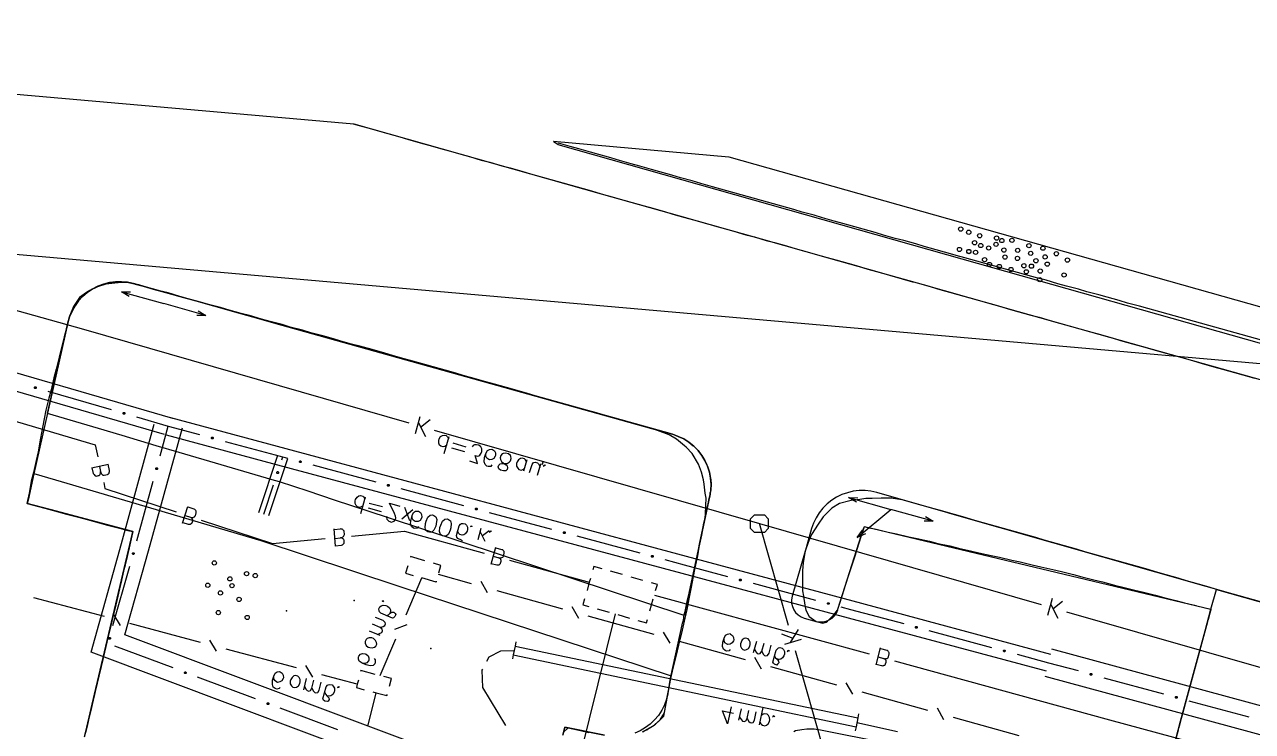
# Model space of a CAD drawing. Header units: metres. Extents: x 120 to 577, y 4 to 268.
# Drawn here: x 233.6 to 348.9, y 198.5 to 265 of the extents above; entities that cross this region are included whole.
import ezdxf

# ---------------------------------------------------------------- set-up
doc = ezdxf.new("R2010")
doc.units = ezdxf.units.M
for name, color, linetype in [('BOUNDARY', 7, 'Continuous'), ('CURB', 7, 'Continuous'), ('ELECTR_CABLE', 7, 'Continuous'), ('ELECTR_CABLE_COMM', 7, 'Continuous'), ('GRASS', 7, 'Continuous'), ('HEAT', 7, 'Continuous'), ('LOUNGER', 7, 'Continuous'), ('OVERHEAD_POWER_LINE', 7, 'Continuous'), ('ROAD', 7, 'Continuous'), ('SEWER', 7, 'Continuous'), ('WATER_PIPELINE', 7, 'Continuous')]:
    doc.layers.add(name, color=color, linetype=linetype)

# ---------------------------------------------------------------- blocks, each defined once
blk = doc.blocks.new('КЛЕН')
blk.add_circle((0, 0), 0.2)
blk = doc.blocks.new('ЗЛАКИ_ОРНАМЕНТАЛЬНЫЕ')
blk.add_circle((0, 0), 0.2)

msp = doc.modelspace()

# ---------------------------------------------------------------- linework, layer by layer
at = {"layer": 'BOUNDARY'}
msp.add_lwpolyline([(120.75, 253.2), (560.03, 214.6)], dxfattribs=at)
at = {"layer": 'CURB'}
for points in [[(264.44, 255.63), (265.01, 255.47), (265.82, 255.24), (266.93, 254.93), (267.72, 254.7), (268.84, 254.39), (269.64, 254.16), (270.76, 253.85), (271.55, 253.62), (272.66, 253.31), (273.47, 253.08), (274.58, 252.76), (275.37, 252.54), (276.49, 252.22), (277.29, 252.01), (278.41, 251.68), (279.19, 251.47), (280.31, 251.16), (281.12, 250.93), (282.23, 250.62), (283.02, 250.39), (284.14, 250.07), (284.94, 249.85), (286.06, 249.53), (286.84, 249.31), (287.75, 249.04), (287.96, 248.99), (288.77, 248.76), (289.88, 248.45), (290.67, 248.22), (291.79, 247.91), (292.59, 247.68), (293.71, 247.37), (294.49, 247.14), (295.61, 246.83), (296.42, 246.6), (297.53, 246.28), (298.32, 246.06), (299.44, 245.74), (300.22, 245.52), (301.34, 245.2), (302.14, 244.99), (303.26, 244.66), (304.05, 244.45), (305.17, 244.14), (305.97, 243.91), (307.09, 243.6), (307.87, 243.37), (308.99, 243.05), (309.79, 242.83), (310.91, 242.51), (311.7, 242.29), (312.81, 241.97), (313.62, 241.74), (314.74, 241.43), (315.52, 241.2), (316.64, 240.89), (317.44, 240.66), (318.56, 240.35), (319.35, 240.12), (320.13, 239.89), (320.46, 239.81), (321.27, 239.58), (322.39, 239.26), (323.17, 239.04), (324.29, 238.72), (325.09, 238.5), (326.21, 238.18), (327, 237.95), (328.11, 237.64), (328.9, 237.43), (330.02, 237.1), (330.82, 236.89), (331.94, 236.57), (332.72, 236.35), (333.84, 236.03), (334.65, 235.81), (335.76, 235.49), (336.55, 235.26), (337.67, 234.95), (338.47, 234.72), (339.59, 234.41), (340.37, 234.18), (341.49, 233.87), (342.3, 233.64), (343.41, 233.33), (344.2, 233.1), (345.32, 232.78), (346.12, 232.56), (347.24, 232.24), (348.02, 232.03), (349.14, 231.72)], [(349.79, 235.28), (348.67, 235.6), (347.87, 235.82), (346.75, 236.14), (345.96, 236.35), (344.85, 236.66), (344.04, 236.89), (342.94, 237.19), (342.14, 237.41), (341.02, 237.73), (340.23, 237.94), (339.12, 238.25), (338.31, 238.48), (337.2, 238.77), (336.41, 239), (335.29, 239.32), (334.49, 239.53), (333.37, 239.84), (332.59, 240.07), (331.47, 240.36), (330.66, 240.59), (329.56, 240.91), (328.76, 241.12), (327.64, 241.43), (326.86, 241.66), (325.74, 241.95), (324.94, 242.18), (323.82, 242.5), (323.03, 242.7), (321.91, 243.02), (321.11, 243.25), (321.01, 243.28), (319.99, 243.56), (319.21, 243.79), (318.09, 244.1), (317.3, 244.33), (316.19, 244.64), (315.38, 244.85), (314.28, 245.17), (313.48, 245.39), (312.36, 245.71), (311.57, 245.94), (310.46, 246.25), (309.65, 246.48), (308.55, 246.79), (307.75, 247.02), (306.63, 247.33), (305.85, 247.56), (304.73, 247.87), (303.94, 248.1), (302.82, 248.42), (302.02, 248.64), (300.9, 248.96), (300.12, 249.17), (299, 249.48), (298.21, 249.71), (297.1, 250.02), (296.29, 250.25), (295.19, 250.56), (294.39, 250.79), (293.27, 251.11), (292.49, 251.33), (291.37, 251.65), (290.58, 251.87), (289.46, 252.19), (288.66, 252.42), (287.54, 252.73), (286.76, 252.96), (285.64, 253.27), (284.85, 253.48), (283.74, 253.81)], [(291.65, 198.47), (292.36, 198.85), (292.4, 198.87), (292.4, 198.87), (292.85, 199.18), (292.85, 199.18), (293.27, 199.55), (293.27, 199.55), (293.29, 199.57), (293.69, 200.25), (293.9, 201.4), (294.04, 202.2), (294.25, 203.36), (294.44, 204.16), (294.72, 205.29), (294.91, 206.08), (295.04, 206.6), (295.04, 206.6), (295.18, 207.18), (295.18, 207.18), (295.19, 207.22), (295.38, 208.02), (295.65, 209.15), (295.82, 209.96), (296.05, 211.11), (296.21, 211.91), (296.43, 213.07), (296.59, 213.87), (296.82, 215.01), (296.97, 215.83), (297.2, 216.96), (297.36, 217.78), (297.53, 218.6), (297.53, 218.6), (297.55, 218.92), (297.57, 219.74), (297.6, 220.44), (297.6, 220.44), (297.53, 220.91), (297.43, 221.73), (297.38, 222.15), (297.38, 222.15), (297.17, 222.86), (296.9, 223.63), (296.29, 224.63), (295.73, 225.22), (295.59, 225.36), (295.59, 225.36), (294.83, 225.96), (294.13, 226.39), (293.03, 226.78), (292.24, 227.04), (291.12, 227.35), (290.34, 227.58), (289.22, 227.89), (288.42, 228.12), (287.3, 228.44), (286.5, 228.66), (285.38, 228.98), (284.59, 229.2), (283.47, 229.52), (282.67, 229.75), (281.55, 230.06), (280.75, 230.29), (279.63, 230.6), (278.85, 230.83), (277.73, 231.14), (276.92, 231.37), (275.81, 231.68), (275, 231.91), (273.89, 232.23), (273.1, 232.45), (271.98, 232.77), (271.18, 232.99), (270.06, 233.31), (269.26, 233.54), (268.14, 233.85), (267.35, 234.08), (266.24, 234.39), (265.43, 234.62), (265.08, 234.71), (265.08, 234.71), (264.31, 234.92), (263.51, 235.14), (262.39, 235.46), (261.61, 235.68), (260.47, 235.98), (259.69, 236.21), (258.55, 236.52), (257.77, 236.75), (256.65, 237.05), (255.84, 237.27), (254.73, 237.59), (253.92, 237.8), (252.81, 238.11), (252, 238.34), (250.88, 238.65), (250.1, 238.86), (248.96, 239.18), (248.18, 239.4), (247.06, 239.72), (246.26, 239.93), (245.14, 240.24), (244.33, 240.47), (244.21, 240.5), (244.21, 240.5), (243.2, 240.7), (242.38, 240.66), (242.08, 240.64), (242.08, 240.64), (241.23, 240.54), (240.44, 240.31), (239.72, 239.96), (239.72, 239.96), (239.41, 239.77), (238.76, 239.28), (238.17, 238.44), (238.17, 238.44), (238.12, 238.3), (237.8, 237.53), (237.79, 237.47), (237.79, 237.47), (237.52, 236.42), (237.31, 235.61), (237.03, 234.48), (236.84, 233.68), (236.56, 232.56), (236.35, 231.75), (236.07, 230.62), (235.88, 229.82), (235.58, 228.7), (235.43, 227.88), (235.22, 226.74), (235.06, 225.92), (234.85, 224.79), (234.69, 223.96), (234.41, 222.85), (234.22, 222.04), (234.01, 220.89), (233.86, 220.09), (233.84, 219.93), (233.84, 219.93), (234.82, 219.67), (235.6, 219.46), (236.74, 219.14), (237.52, 218.93), (238.66, 218.64), (239.46, 218.43), (240.58, 218.11), (241.38, 217.9), (242.5, 217.61), (243.3, 217.4), (243.76, 217.28), (243.76, 217.28), (243.6, 216.59), (243.41, 215.79), (243.15, 214.66), (242.95, 213.85), (242.69, 212.72), (242.5, 211.91), (242.24, 210.8), (242.05, 209.99), (241.77, 208.86), (241.59, 208.05), (241.31, 206.92), (241.12, 206.12), (240.86, 204.98), (240.67, 204.18), (240.41, 203.04), (240.21, 202.24), (239.95, 201.1), (239.76, 200.3), (239.5, 199.16), (239.3, 198.36)], [(349.58, 210.71), (348.46, 211.02), (347.67, 211.25), (346.56, 211.56), (345.77, 211.79), (344.65, 212.12), (343.85, 212.35), (342.75, 212.66), (341.95, 212.89), (340.83, 213.21), (340.04, 213.43), (338.92, 213.77), (338.14, 213.99), (337.02, 214.31), (336.22, 214.53), (335.1, 214.85), (334.31, 215.08), (333.2, 215.39), (332.41, 215.62), (331.29, 215.95), (330.49, 216.16), (329.37, 216.49), (328.59, 216.72), (327.47, 217.03), (326.68, 217.26), (325.56, 217.57), (324.76, 217.8), (323.64, 218.11), (322.86, 218.34), (321.74, 218.66), (320.95, 218.88), (319.84, 219.2), (319.03, 219.42), (317.91, 219.74), (317.13, 219.97), (316.15, 220.24), (316.15, 220.24), (316.01, 220.26), (315.19, 220.4), (315.07, 220.44), (315.07, 220.44), (314.04, 220.42), (313.22, 220.4), (312.62, 220.4), (312.62, 220.4), (312.06, 220.31), (311.24, 220.21), (311.12, 220.19), (311.12, 220.19), (310.13, 219.91), (309.43, 219.49), (309.41, 219.49), (309.41, 219.49), (308.62, 218.66), (308.13, 217.99), (307.51, 217.01), (307.21, 216.25), (306.91, 215.44), (306.91, 215.44), (306.84, 215.14), (306.72, 214.34), (306.65, 213.64), (306.65, 213.64), (306.65, 213.17), (306.67, 212.35), (306.68, 211.7), (306.68, 211.7), (306.75, 211.2), (306.89, 210.38), (306.98, 209.89), (306.98, 209.89), (307.28, 209.29), (307.94, 208.84), (308.57, 208.67), (308.57, 208.67), (308.9, 208.77), (308.9, 208.77), (309.02, 208.87), (309.62, 209.45), (309.95, 209.89), (309.95, 209.89), (310.14, 210.46), (310.39, 211.25), (310.75, 212.35), (311, 213.14), (311.35, 214.24), (311.61, 215.02), (311.96, 216.14), (312.22, 216.93), (312.48, 217.75), (312.48, 217.75), (312.76, 217.68), (313.57, 217.5), (314.7, 217.24), (315.5, 217.07), (316.64, 216.8), (317.44, 216.63), (318.58, 216.37), (319.38, 216.18), (320.52, 215.93), (321.32, 215.74), (322.44, 215.48), (323.24, 215.3), (324.38, 215.04), (325.18, 214.87), (326.32, 214.6), (327.12, 214.43), (328.25, 214.17), (329.06, 213.97), (330.19, 213.73), (331, 213.52), (332.11, 213.24), (332.92, 213.03), (334.03, 212.75), (334.84, 212.56), (335.96, 212.26), (336.76, 212.07), (337.89, 211.77), (338.7, 211.58), (339.82, 211.3), (340.62, 211.09), (341.74, 210.81), (342.54, 210.6), (343.66, 210.32)], [(344.46, 210.11), (345.02, 209.98)], [(284.21, 198.43), (284.66, 198.83), (285.8, 198.59), (286.6, 198.41)]]:
    msp.add_lwpolyline(points, dxfattribs=at)
at = {"layer": 'ELECTR_CABLE'}
for points in [[(279.75, 206.92), (279.67, 206.52), (279.67, 206.52), (279.49, 205.71), (279.49, 205.71), (279.42, 205.31)], [(279.67, 206.52), (311.87, 199.76)], [(277.01, 205.09), (277.24, 205.5), (277.24, 205.5), (278.34, 206.06), (278.34, 206.06), (279.58, 206.12)], [(279.49, 205.71), (311.7, 198.94)], [(278.81, 199.06), (276.64, 202.61), (276.64, 202.61), (276.56, 204.25), (276.56, 204.25), (276.63, 204.35)], [(299.96, 200.82), (299.61, 199.2), (299.61, 199.2), (299.16, 200.42), (299.16, 200.42), (300.19, 200.21)], [(302.63, 199.13), (302.98, 200.75)], [(300.69, 199.55), (300.92, 200.61)], [(300.76, 199.85), (300.92, 199.57), (300.92, 199.57), (301.04, 199.46), (301.04, 199.46), (301.18, 199.44), (301.18, 199.44), (301.34, 199.48), (301.34, 199.48), (301.46, 199.71), (301.46, 199.71), (301.62, 200.47)], [(301.46, 199.71), (301.62, 199.43), (301.62, 199.43), (301.74, 199.32), (301.74, 199.32), (301.88, 199.29), (301.88, 199.29), (302.02, 199.34), (302.02, 199.34), (302.14, 199.55), (302.14, 199.55), (302.3, 200.33)], [(302.69, 199.36), (302.79, 199.18), (302.79, 199.18), (302.91, 199.08), (302.91, 199.08), (303.12, 199.02), (303.12, 199.02), (303.28, 199.08), (303.28, 199.08), (303.45, 199.2), (303.45, 199.2), (303.56, 199.43), (303.56, 199.43), (303.59, 199.57), (303.59, 199.57), (303.58, 199.81), (303.58, 199.81), (303.47, 200), (303.47, 200), (303.35, 200.11), (303.35, 200.11), (303.14, 200.16), (303.14, 200.16), (302.98, 200.11), (302.98, 200.11), (302.81, 199.99)], [(303.94, 199.83), (303.89, 199.92), (303.89, 199.92), (303.98, 199.99), (303.98, 199.99), (304.03, 199.88)], [(311.94, 200.16), (311.87, 199.76), (311.87, 199.76), (311.7, 198.94), (311.7, 198.94), (311.61, 198.54)], [(311.78, 199.34), (315.59, 198.5)]]:
    msp.add_lwpolyline(points, dxfattribs=at)
at = {"layer": 'ELECTR_CABLE_COMM'}
for points in [[(271.2, 214.55), (269.85, 214.95), (269.85, 214.95), (269.83, 214.88)], [(269.59, 214.08), (269.38, 213.36)], [(272.49, 213.4), (272.7, 214.11), (272.7, 214.11), (272, 214.32)], [(269.38, 213.36), (270.1, 213.15)], [(269.43, 209.47), (270.9, 212.93)], [(272.26, 212.61), (272.24, 212.53), (272.24, 212.53), (270.9, 212.93)], [(272.45, 213.28), (275.54, 212.4)], [(276.44, 212.61), (277.05, 211.55)], [(277.94, 211.74), (284.12, 210.03)], [(241.09, 209.29), (234.45, 211.06)], [(267.56, 209.4), (267.76, 209.47), (267.76, 209.47), (267.89, 209.57), (267.89, 209.57), (268.12, 209.7), (268.12, 209.7), (268.28, 209.71), (268.28, 209.71), (268.4, 209.57), (268.4, 209.57), (268.45, 209.49), (268.45, 209.49), (268.37, 209.29), (268.37, 209.29), (268.24, 209.19), (268.24, 209.19), (268.14, 209.15), (268.14, 209.15), (267.06, 209.63), (267.06, 209.63), (266.93, 209.75), (266.93, 209.75), (266.9, 209.84), (266.9, 209.84), (266.88, 210.01), (266.88, 210.01), (266.95, 210.2), (266.95, 210.2), (267.09, 210.29), (267.09, 210.29), (267.28, 210.36), (267.28, 210.36), (267.53, 210.34), (267.53, 210.34), (267.67, 210.27), (267.67, 210.27), (267.86, 210.11), (267.86, 210.11), (267.95, 209.92), (267.95, 209.92), (267.96, 209.77), (267.96, 209.77), (267.89, 209.57)], [(267.35, 210.73), (267.25, 210.69), (267.25, 210.69), (267.21, 210.78), (267.21, 210.78), (267.3, 210.81)], [(285.01, 210.24), (285.62, 209.15)], [(242.59, 208.44), (241.98, 209.5)], [(266.99, 208.26), (267.28, 208.37), (267.28, 208.37), (267.42, 208.46), (267.42, 208.46), (267.48, 208.6), (267.48, 208.6), (267.46, 208.75), (267.46, 208.75), (267.27, 208.91), (267.27, 208.91), (266.55, 209.22)], [(286.51, 209.36), (292.7, 207.63)], [(250.12, 206.87), (243.48, 208.65)], [(267, 207.5), (265.99, 207.91)], [(266.71, 207.62), (267, 207.72), (267, 207.72), (267.14, 207.81), (267.14, 207.81), (267.2, 207.95), (267.2, 207.95), (267.18, 208.11), (267.18, 208.11), (266.99, 208.26), (266.99, 208.26), (266.27, 208.58)], [(268.37, 208.11), (269.52, 208.56)], [(293.59, 207.84), (294.2, 206.78)], [(299.87, 206.2), (299.77, 206.06), (299.77, 206.06), (299.54, 206.05), (299.54, 206.05), (299.4, 206.1), (299.4, 206.1), (299.23, 206.22), (299.23, 206.22), (299.16, 206.48), (299.16, 206.48), (299.19, 206.88), (299.19, 206.88), (299.3, 207.27), (299.3, 207.27), (299.44, 207.55), (299.44, 207.55), (299.63, 207.65), (299.63, 207.65), (299.86, 207.69), (299.86, 207.69), (299.91, 207.65), (299.91, 207.65), (300.1, 207.53), (300.1, 207.53), (300.19, 207.34), (300.19, 207.34), (300.21, 207.09), (300.21, 207.09), (300.17, 207.02), (300.17, 207.02), (300.05, 206.81), (300.05, 206.81), (299.87, 206.69), (299.87, 206.69), (299.65, 206.67), (299.65, 206.67), (299.58, 206.69), (299.58, 206.69), (299.38, 206.83), (299.38, 206.83), (299.3, 207.02), (299.3, 207.02), (299.3, 207.27)], [(251.62, 206.03), (250.99, 207.09)], [(266.58, 206.52), (266.67, 206.71), (266.67, 206.71), (266.65, 206.87), (266.65, 206.87), (266.55, 207.06), (266.55, 207.06), (266.38, 207.22), (266.38, 207.22), (266.22, 207.29), (266.22, 207.29), (265.97, 207.3), (265.97, 207.3), (265.78, 207.23), (265.78, 207.23), (265.66, 207.15), (265.66, 207.15), (265.57, 206.95), (265.57, 206.95), (265.59, 206.78), (265.59, 206.78), (265.68, 206.59), (265.68, 206.59), (265.87, 206.43), (265.87, 206.43), (266.01, 206.38), (266.01, 206.38), (266.25, 206.34), (266.25, 206.34), (266.45, 206.41), (266.45, 206.41), (266.58, 206.52)], [(266.99, 203.74), (268.45, 207.2)], [(295.09, 206.99), (301.27, 205.26)], [(301.06, 206.2), (301.25, 206.15), (301.25, 206.15), (301.41, 206.19), (301.41, 206.19), (301.58, 206.29), (301.58, 206.29), (301.72, 206.5), (301.72, 206.5), (301.76, 206.66), (301.76, 206.66), (301.76, 206.9), (301.76, 206.9), (301.67, 207.09), (301.67, 207.09), (301.55, 207.2), (301.55, 207.2), (301.34, 207.27), (301.34, 207.27), (301.18, 207.23), (301.18, 207.23), (301.01, 207.11), (301.01, 207.11), (300.89, 206.9), (300.89, 206.9), (300.83, 206.74), (300.83, 206.74), (300.85, 206.5), (300.85, 206.5), (300.94, 206.33), (300.94, 206.33), (301.06, 206.2)], [(302.07, 205.92), (302.37, 206.97)], [(302.16, 206.22), (302.3, 205.94), (302.3, 205.94), (302.42, 205.82), (302.42, 205.82), (302.55, 205.78), (302.55, 205.78), (302.7, 205.82), (302.7, 205.82), (302.84, 206.03), (302.84, 206.03), (303.05, 206.8)], [(302.84, 206.03), (302.98, 205.75), (302.98, 205.75), (303.1, 205.63), (303.1, 205.63), (303.23, 205.59), (303.23, 205.59), (303.38, 205.63), (303.38, 205.63), (303.52, 205.84), (303.52, 205.84), (303.73, 206.6)], [(259.14, 204.46), (252.51, 206.24)], [(266.43, 205.35), (266.53, 205.22), (266.53, 205.22), (266.53, 205), (266.53, 205), (266.48, 204.86), (266.48, 204.86), (266.32, 204.7), (266.32, 204.7), (266.04, 204.67), (266.04, 204.67), (265.66, 204.75), (265.66, 204.75), (265.29, 204.91), (265.29, 204.91), (265.03, 205.1), (265.03, 205.1), (264.94, 205.29), (264.94, 205.29), (264.96, 205.52), (264.96, 205.52), (264.98, 205.57), (264.98, 205.57), (265.14, 205.75), (265.14, 205.75), (265.34, 205.82), (265.34, 205.82), (265.59, 205.78), (265.59, 205.78), (265.66, 205.75), (265.66, 205.75), (265.85, 205.59), (265.85, 205.59), (265.94, 205.4), (265.94, 205.4), (265.92, 205.17), (265.92, 205.17), (265.9, 205.12), (265.9, 205.12), (265.75, 204.95), (265.75, 204.95), (265.54, 204.88), (265.54, 204.88), (265.29, 204.91)], [(302.16, 205.47), (302.77, 204.39)], [(304.05, 205.61), (304.13, 205.43), (304.13, 205.43), (304.26, 205.31), (304.26, 205.31), (304.41, 205.1), (304.41, 205.1), (304.45, 204.93), (304.45, 204.93), (304.33, 204.81), (304.33, 204.81), (304.24, 204.74), (304.24, 204.74), (304.05, 204.81), (304.05, 204.81), (303.93, 204.91), (303.93, 204.91), (303.87, 205.02), (303.87, 205.02), (304.19, 206.15), (304.19, 206.15), (304.31, 206.27), (304.31, 206.27), (304.4, 206.34), (304.4, 206.34), (304.55, 206.38), (304.55, 206.38), (304.75, 206.31), (304.75, 206.31), (304.87, 206.2), (304.87, 206.2), (304.96, 206.01), (304.96, 206.01), (304.97, 205.77), (304.97, 205.77), (304.92, 205.61), (304.92, 205.61), (304.8, 205.4), (304.8, 205.4), (304.62, 205.29), (304.62, 205.29), (304.47, 205.26), (304.47, 205.26), (304.26, 205.31)], [(305.32, 205.99), (305.27, 206.08), (305.27, 206.08), (305.37, 206.15), (305.37, 206.15), (305.41, 206.05)], [(260.65, 203.6), (260.02, 204.68)], [(266.53, 203.86), (265.17, 204.21), (265.17, 204.21), (265.15, 204.12)], [(303.66, 204.6), (309.85, 202.88)], [(257.61, 202.64), (257.49, 202.52), (257.49, 202.52), (257.28, 202.48), (257.28, 202.48), (257.14, 202.52), (257.14, 202.52), (256.94, 202.66), (256.94, 202.66), (256.87, 202.92), (256.87, 202.92), (256.89, 203.32), (256.89, 203.32), (257, 203.69), (257, 203.69), (257.14, 203.98), (257.14, 203.98), (257.31, 204.11), (257.31, 204.11), (257.54, 204.12), (257.54, 204.12), (257.61, 204.11), (257.61, 204.11), (257.78, 203.98), (257.78, 203.98), (257.89, 203.79), (257.89, 203.79), (257.9, 203.55), (257.9, 203.55), (257.89, 203.46), (257.89, 203.46), (257.75, 203.25), (257.75, 203.25), (257.57, 203.15), (257.57, 203.15), (257.35, 203.11), (257.35, 203.11), (257.29, 203.13), (257.29, 203.13), (257.1, 203.27), (257.1, 203.27), (257, 203.44), (257, 203.44), (257, 203.69)], [(258.78, 202.67), (258.99, 202.62), (258.99, 202.62), (259.14, 202.66), (259.14, 202.66), (259.32, 202.78), (259.32, 202.78), (259.44, 202.99), (259.44, 202.99), (259.48, 203.15), (259.48, 203.15), (259.46, 203.39), (259.46, 203.39), (259.37, 203.58), (259.37, 203.58), (259.25, 203.69), (259.25, 203.69), (259.04, 203.74), (259.04, 203.74), (258.88, 203.71), (258.88, 203.71), (258.71, 203.58), (258.71, 203.58), (258.59, 203.37), (258.59, 203.37), (258.55, 203.22), (258.55, 203.22), (258.55, 202.97), (258.55, 202.97), (258.66, 202.78), (258.66, 202.78), (258.78, 202.67)], [(259.81, 202.41), (260.07, 203.48)], [(259.88, 202.73), (260.04, 202.45), (260.04, 202.45), (260.14, 202.33), (260.14, 202.33), (260.28, 202.29), (260.28, 202.29), (260.44, 202.34), (260.44, 202.34), (260.56, 202.55), (260.56, 202.55), (260.75, 203.3)], [(260.56, 202.55), (260.72, 202.27), (260.72, 202.27), (260.84, 202.15), (260.84, 202.15), (260.96, 202.12), (260.96, 202.12), (261.12, 202.17), (261.12, 202.17), (261.26, 202.38), (261.26, 202.38), (261.45, 203.13)], [(264.84, 202.94), (261.52, 203.83)], [(264.94, 203.32), (264.84, 202.94), (264.84, 202.94), (264.77, 202.61)], [(267.86, 202.74), (268.05, 203.48), (268.05, 203.48), (267.34, 203.65)], [(310.74, 203.08), (311.35, 202.01)], [(261.78, 202.15), (261.89, 201.98), (261.89, 201.98), (261.99, 201.85), (261.99, 201.85), (262.17, 201.66), (262.17, 201.66), (262.2, 201.49), (262.2, 201.49), (262.1, 201.35), (262.1, 201.35), (262.01, 201.3), (262.01, 201.3), (261.8, 201.35), (261.8, 201.35), (261.68, 201.45), (261.68, 201.45), (261.62, 201.56), (261.62, 201.56), (261.92, 202.69), (261.92, 202.69), (262.03, 202.83), (262.03, 202.83), (262.11, 202.88), (262.11, 202.88), (262.27, 202.92), (262.27, 202.92), (262.48, 202.88), (262.48, 202.88), (262.59, 202.76), (262.59, 202.76), (262.69, 202.57), (262.69, 202.57), (262.71, 202.33), (262.71, 202.33), (262.66, 202.19), (262.66, 202.19), (262.53, 201.98), (262.53, 201.98), (262.36, 201.85), (262.36, 201.85), (262.2, 201.8), (262.2, 201.8), (261.99, 201.85)], [(263.06, 202.57), (263, 202.66), (263, 202.66), (263.09, 202.73), (263.09, 202.73), (263.14, 202.62)], [(264.77, 202.61), (265.48, 202.41)], [(265.87, 199.08), (266.62, 202.13)], [(266.29, 202.22), (266.62, 202.13), (266.62, 202.13), (267.63, 201.87), (267.63, 201.87), (267.67, 201.96)], [(312.24, 202.22), (318.42, 200.49)], [(319.31, 200.7), (319.92, 199.62)], [(320.81, 199.83), (327, 198.12)]]:
    msp.add_lwpolyline(points, dxfattribs=at)
at = {"layer": 'GRASS'}
for points in [[(351.27, 234.53), (320.22, 243.32), (283.72, 253.64), (283.39, 253.88), (283.37, 253.88), (283.34, 253.91), (283.33, 253.92), (283.34, 253.92), (283.28, 253.98), (299.73, 252.53), (332.5, 243.28), (353.49, 237.34)], [(239.25, 198.13), (239.43, 198.9), (240.16, 202.01), (242.82, 213.29), (243.6, 216.59), (243.76, 217.28), (235.99, 219.35), (233.84, 219.93), (234.33, 222.15), (234.47, 222.74), (236.49, 222.15), (245.94, 219.35), (255.79, 216.44), (268.73, 212.16), (294.32, 203.71), (294.28, 203.51), (294.02, 202.08), (294, 202.01), (293.88, 201.52), (293.69, 201), (293.45, 200.49), (293.13, 200), (292.76, 199.58), (292.36, 199.18), (291.91, 198.85), (291.42, 198.55), (290.9, 198.33)], [(375.93, 190.22), (341.72, 197.78), (342.17, 199.46), (343.29, 203.6), (344.48, 207.95), (345.02, 209.98), (345.56, 211.84), (352.11, 209.98)], [(288.05, 198.13), (284.33, 198.9), (284.14, 198.13)]]:
    msp.add_lwpolyline(points, dxfattribs=at)
msp.add_lwpolyline([(241, 240.56), (241.17, 240.61), (241.56, 240.7), (241.77, 240.73), (242.12, 240.78), (242.8, 240.78), (243.27, 240.73), (243.39, 240.7), (243.83, 240.61), (243.99, 240.56), (244.72, 240.36), (245.66, 240.08), (246.81, 239.77), (248.16, 239.4), (249.66, 238.97), (251.32, 238.51), (253.1, 238.01), (254.99, 237.48), (256.96, 236.92), (287.44, 228.38), (292.49, 226.97), (294.46, 226.43), (294.77, 226.31), (295, 226.24), (295.52, 225.99), (296, 225.68), (296.38, 225.36), (296.45, 225.31), (296.85, 224.91), (296.99, 224.73), (297.2, 224.45), (297.5, 223.96), (297.67, 223.56), (297.74, 223.44), (297.92, 222.88), (298.02, 222.32), (298.04, 222.15), (298.07, 221.75), (298.06, 221.19), (298.02, 221.07), (297.97, 220.61), (297.88, 220.24), (297.53, 218.6), (295.54, 209.4), (267.67, 218.6), (262.71, 220.24), (260.23, 221.07), (257.52, 221.96), (256.84, 222.15), (252.05, 223.56), (248.11, 224.73), (245.96, 225.36), (242.76, 226.31), (240.53, 226.97), (235.74, 228.38), (237.66, 236.92), (237.82, 237.48), (238.05, 238.01), (238.33, 238.51), (238.66, 238.97), (239.04, 239.4), (239.48, 239.77), (239.95, 240.08), (240.46, 240.36)], close=True, dxfattribs=at)
at = {"layer": 'HEAT'}
for points in [[(205.67, 240.1), (247.48, 227.95)], [(205.21, 238.51), (246.69, 226.46)], [(234.68, 230.82), (234.68, 230.78), (234.64, 230.74), (234.6, 230.74), (234.6, 230.74), (234.55, 230.74), (234.52, 230.78), (234.52, 230.82), (234.52, 230.82), (234.52, 230.86), (234.55, 230.9), (234.6, 230.9), (234.6, 230.9), (234.64, 230.9), (234.68, 230.86), (234.68, 230.82)], [(235.78, 230.48), (241.73, 228.75)], [(243.01, 228.41), (243.01, 228.37), (242.97, 228.33), (242.93, 228.33), (242.93, 228.33), (242.89, 228.33), (242.85, 228.37), (242.85, 228.41), (242.85, 228.41), (242.85, 228.45), (242.89, 228.49), (242.93, 228.49), (242.93, 228.49), (242.97, 228.49), (243.01, 228.45), (243.01, 228.41)], [(231.08, 11.19), (238.24, 41.04), (242.9, 61), (251.57, 98.23), (261.8, 142.18), (273.69, 193.23), (239.83, 205.94), (242.68, 216.18), (245.77, 227.37)], [(244.11, 228.07), (247.09, 227.2)], [(247.29, 228), (257.33, 225.31), (257.33, 225.31), (295.75, 214.97), (295.75, 214.97), (311.38, 210.76), (311.38, 210.76), (329.97, 205.77)], [(256.7, 4.24), (233.61, 10.46), (233.61, 10.46), (240.82, 40.44), (240.82, 40.44), (245.47, 60.41), (245.47, 60.41), (254.13, 97.64), (254.13, 97.64), (264.37, 141.57), (264.37, 141.57), (276.78, 194.89), (276.78, 194.89), (243.02, 207.57), (243.02, 207.57), (245.23, 215.48), (245.23, 215.48), (248.42, 227.04)], [(246.33, 224.4), (247.09, 227.2)], [(246.88, 226.39), (256.89, 223.7), (256.89, 223.7), (295.33, 213.38), (295.33, 213.38), (310.96, 209.17), (310.96, 209.17), (329.55, 204.18)], [(247.09, 227.2), (250.03, 226.41)], [(251.3, 226.09), (251.3, 226.04), (251.27, 226.01), (251.22, 226.01), (251.22, 226.01), (251.18, 226.01), (251.15, 226.04), (251.15, 226.09), (251.15, 226.09), (251.15, 226.13), (251.18, 226.17), (251.22, 226.17), (251.22, 226.17), (251.27, 226.17), (251.3, 226.13), (251.3, 226.09)], [(252.42, 225.76), (257.12, 224.51), (257.12, 224.51), (258.29, 224.19)], [(255.58, 219.07), (257.38, 224.47)], [(256.54, 218.8), (258.32, 224.16)], [(257.75, 224.02), (257.85, 224.31)], [(259.58, 223.85), (259.58, 223.81), (259.55, 223.77), (259.5, 223.77), (259.5, 223.77), (259.46, 223.77), (259.42, 223.81), (259.42, 223.85), (259.42, 223.85), (259.42, 223.89), (259.46, 223.93), (259.5, 223.93), (259.5, 223.93), (259.55, 223.93), (259.58, 223.89), (259.58, 223.85)], [(246.08, 223.2), (246.08, 223.16), (246.05, 223.13), (246, 223.13), (246, 223.13), (245.96, 223.13), (245.92, 223.16), (245.92, 223.2), (245.92, 223.2), (245.92, 223.25), (245.96, 223.28), (246, 223.28), (246, 223.28), (246.05, 223.28), (246.08, 223.25), (246.08, 223.2)], [(257.45, 222.84), (257.45, 222.79), (257.42, 222.76), (257.37, 222.76), (257.37, 222.76), (257.33, 222.76), (257.29, 222.79), (257.29, 222.84), (257.29, 222.84), (257.29, 222.88), (257.33, 222.92), (257.37, 222.92), (257.37, 222.92), (257.42, 222.92), (257.45, 222.88), (257.45, 222.84)], [(260.68, 223.55), (266.57, 221.96)], [(244.13, 216.42), (245.66, 222.03)], [(256.05, 218.93), (256.98, 221.68)], [(267.84, 221.63), (267.84, 221.59), (267.81, 221.55), (267.76, 221.55), (267.76, 221.55), (267.72, 221.55), (267.69, 221.59), (267.69, 221.63), (267.69, 221.63), (267.69, 221.68), (267.72, 221.71), (267.76, 221.71), (267.76, 221.71), (267.81, 221.71), (267.84, 221.68), (267.84, 221.63)], [(265.4, 219.72), (265.22, 219.6), (265.22, 219.6), (265.07, 219.56), (265.07, 219.56), (264.86, 219.62), (264.86, 219.62), (264.75, 219.74), (264.75, 219.74), (264.65, 219.93), (264.65, 219.93), (264.65, 220.17), (264.65, 220.17), (264.68, 220.31), (264.68, 220.31), (264.82, 220.52), (264.82, 220.52), (265, 220.65), (265, 220.65), (265.15, 220.68), (265.15, 220.68), (265.36, 220.63), (265.36, 220.63), (265.47, 220.52), (265.47, 220.52), (265.57, 220.33)], [(265.19, 218.97), (265.62, 220.56)], [(268.94, 221.33), (274.83, 219.74)], [(265.85, 219.51), (267.09, 219.18)], [(265.97, 219.97), (267.21, 219.63)], [(267.62, 218.71), (267.6, 218.64), (267.6, 218.64), (267.62, 218.46), (267.62, 218.46), (267.67, 218.38), (267.67, 218.38), (267.79, 218.25), (267.79, 218.25), (268.05, 218.18), (268.05, 218.18), (268.21, 218.22), (268.21, 218.22), (268.31, 218.27), (268.31, 218.27), (268.42, 218.41), (268.42, 218.41), (268.45, 218.57), (268.45, 218.57), (268.44, 218.73), (268.44, 218.73), (268.35, 219), (268.35, 219), (267.88, 219.95), (267.88, 219.95), (268.84, 219.69)], [(269.03, 218.48), (270.06, 219.35)], [(269.78, 218.29), (269.31, 219.55)], [(270.58, 217.75), (270.46, 217.61), (270.46, 217.61), (270.24, 217.59), (270.24, 217.59), (270.11, 217.62), (270.11, 217.62), (269.92, 217.75), (269.92, 217.75), (269.85, 218.03), (269.85, 218.03), (269.89, 218.41), (269.89, 218.41), (269.99, 218.8), (269.99, 218.8), (270.13, 219.07), (270.13, 219.07), (270.32, 219.2), (270.32, 219.2), (270.53, 219.21), (270.53, 219.21), (270.6, 219.2), (270.6, 219.2), (270.79, 219.07), (270.79, 219.07), (270.88, 218.88), (270.88, 218.88), (270.9, 218.64), (270.9, 218.64), (270.88, 218.55), (270.88, 218.55), (270.74, 218.34), (270.74, 218.34), (270.57, 218.24), (270.57, 218.24), (270.34, 218.22), (270.34, 218.22), (270.27, 218.24), (270.27, 218.24), (270.1, 218.36), (270.1, 218.36), (269.99, 218.55), (269.99, 218.55), (269.99, 218.8)], [(276.1, 219.42), (276.1, 219.37), (276.07, 219.34), (276.02, 219.34), (276.02, 219.34), (275.98, 219.34), (275.95, 219.37), (275.95, 219.42), (275.95, 219.42), (275.95, 219.46), (275.98, 219.49), (276.02, 219.49), (276.02, 219.49), (276.07, 219.49), (276.1, 219.46), (276.1, 219.42)], [(271.48, 217.26), (271.28, 217.38), (271.28, 217.38), (271.21, 217.64), (271.21, 217.64), (271.25, 218.04), (271.25, 218.04), (271.32, 218.27), (271.32, 218.27), (271.48, 218.64), (271.48, 218.64), (271.68, 218.83), (271.68, 218.83), (271.91, 218.85), (271.91, 218.85), (272.03, 218.81), (272.03, 218.81), (272.23, 218.67), (272.23, 218.67), (272.3, 218.41), (272.3, 218.41), (272.26, 218.01), (272.26, 218.01), (272.21, 217.78), (272.21, 217.78), (272.03, 217.43), (272.03, 217.43), (271.84, 217.24), (271.84, 217.24), (271.61, 217.22), (271.61, 217.22), (271.48, 217.26)], [(272.84, 216.87), (272.65, 217.01), (272.65, 217.01), (272.58, 217.28), (272.58, 217.28), (272.61, 217.68), (272.61, 217.68), (272.68, 217.9), (272.68, 217.9), (272.84, 218.27), (272.84, 218.27), (273.05, 218.45), (273.05, 218.45), (273.27, 218.48), (273.27, 218.48), (273.41, 218.43), (273.41, 218.43), (273.59, 218.31), (273.59, 218.31), (273.66, 218.04), (273.66, 218.04), (273.62, 217.64), (273.62, 217.64), (273.57, 217.42), (273.57, 217.42), (273.4, 217.05), (273.4, 217.05), (273.2, 216.86), (273.2, 216.86), (272.98, 216.84), (272.98, 216.84), (272.84, 216.87)], [(274.74, 216.37), (274.64, 216.47), (274.64, 216.47), (274.3, 216.65), (274.3, 216.65), (274.2, 216.75), (274.2, 216.75), (274.16, 216.93), (274.16, 216.93), (274.41, 217.83), (274.41, 217.83), (274.53, 217.97), (274.53, 217.97), (274.62, 218.03), (274.62, 218.03), (274.78, 218.06), (274.78, 218.06), (274.97, 218.01), (274.97, 218.01), (275.09, 217.89), (275.09, 217.89), (275.2, 217.71), (275.2, 217.71), (275.2, 217.47), (275.2, 217.47), (275.16, 217.31), (275.16, 217.31), (275.02, 217.1), (275.02, 217.1), (274.93, 217.05), (274.93, 217.05), (274.85, 216.98), (274.85, 216.98), (274.69, 216.94), (274.69, 216.94), (274.48, 217), (274.48, 217), (274.37, 217.12), (274.37, 217.12), (274.27, 217.31)], [(277.22, 219.09), (283.09, 217.52)], [(275.54, 217.69), (275.51, 217.78), (275.51, 217.78), (275.6, 217.83), (275.6, 217.83), (275.63, 217.75)], [(276.19, 216.54), (276.47, 217.61)], [(276.87, 216.35), (276.4, 217.29)], [(276.59, 216.93), (277.22, 217.4)], [(277.33, 217.21), (277.27, 217.29), (277.27, 217.29), (277.36, 217.36), (277.36, 217.36), (277.41, 217.26)], [(284.38, 217.18), (284.38, 217.14), (284.35, 217.1), (284.3, 217.1), (284.3, 217.1), (284.26, 217.1), (284.22, 217.14), (284.22, 217.18), (284.22, 217.18), (284.22, 217.22), (284.26, 217.26), (284.3, 217.26), (284.3, 217.26), (284.35, 217.26), (284.38, 217.22), (284.38, 217.18)], [(285.48, 216.87), (291.37, 215.3)], [(243.88, 215.22), (243.88, 215.18), (243.85, 215.14), (243.8, 215.14), (243.8, 215.14), (243.76, 215.14), (243.72, 215.18), (243.72, 215.22), (243.72, 215.22), (243.72, 215.27), (243.76, 215.3), (243.8, 215.3), (243.8, 215.3), (243.85, 215.3), (243.88, 215.27), (243.88, 215.22)], [(292.64, 214.96), (292.64, 214.92), (292.61, 214.88), (292.56, 214.88), (292.56, 214.88), (292.52, 214.88), (292.49, 214.92), (292.49, 214.96), (292.49, 214.96), (292.49, 215), (292.52, 215.04), (292.56, 215.04), (292.56, 215.04), (292.61, 215.04), (292.64, 215), (292.64, 214.96)], [(293.74, 214.66), (295.54, 214.17), (295.54, 214.17), (299.63, 213.07)], [(241.89, 208.46), (243.46, 214.04)], [(300.9, 212.74), (300.9, 212.7), (300.87, 212.66), (300.83, 212.66), (300.83, 212.66), (300.78, 212.66), (300.75, 212.7), (300.75, 212.74), (300.75, 212.74), (300.75, 212.79), (300.78, 212.82), (300.83, 212.82), (300.83, 212.82), (300.87, 212.82), (300.9, 212.79), (300.9, 212.74)], [(302.02, 212.42), (307.89, 210.85)], [(309.18, 210.53), (309.18, 210.48), (309.15, 210.45), (309.1, 210.45), (309.1, 210.45), (309.06, 210.45), (309.02, 210.48), (309.02, 210.53), (309.02, 210.53), (309.02, 210.57), (309.06, 210.6), (309.1, 210.6), (309.1, 210.6), (309.15, 210.6), (309.18, 210.57), (309.18, 210.53)], [(310.28, 210.2), (311.17, 209.96), (311.17, 209.96), (316.17, 208.63)], [(317.44, 208.29), (317.44, 208.25), (317.41, 208.21), (317.36, 208.21), (317.36, 208.21), (317.32, 208.21), (317.29, 208.25), (317.29, 208.29), (317.29, 208.29), (317.29, 208.33), (317.32, 208.37), (317.36, 208.37), (317.36, 208.37), (317.41, 208.37), (317.44, 208.33), (317.44, 208.29)], [(318.54, 207.98), (324.43, 206.39)], [(241.65, 207.24), (241.65, 207.2), (241.61, 207.16), (241.57, 207.16), (241.57, 207.16), (241.52, 207.16), (241.49, 207.2), (241.49, 207.24), (241.49, 207.24), (241.49, 207.29), (241.52, 207.32), (241.57, 207.32), (241.57, 207.32), (241.61, 207.32), (241.65, 207.29), (241.65, 207.24)], [(247.53, 204.46), (242.08, 206.5)], [(325.7, 206.07), (325.7, 206.03), (325.67, 205.99), (325.63, 205.99), (325.63, 205.99), (325.58, 205.99), (325.55, 206.03), (325.55, 206.07), (325.55, 206.07), (325.55, 206.12), (325.58, 206.15), (325.63, 206.15), (325.63, 206.15), (325.67, 206.15), (325.7, 206.12), (325.7, 206.07)], [(326.82, 205.77), (329.76, 204.96)], [(330.07, 206.26), (383.95, 191.64), (383.95, 191.64), (419.96, 191.11), (419.96, 191.11), (435.3, 191.17), (435.3, 191.17), (451.77, 191.5), (451.77, 191.5), (460.95, 191.69), (460.95, 191.69), (478.03, 197.28), (478.03, 197.28), (489.61, 165.95)], [(329.76, 204.96), (332.57, 204.21)], [(248.77, 204.01), (248.77, 203.97), (248.74, 203.93), (248.69, 203.93), (248.69, 203.93), (248.65, 203.93), (248.61, 203.97), (248.61, 204.01), (248.61, 204.01), (248.61, 204.05), (248.65, 204.09), (248.69, 204.09), (248.69, 204.09), (248.74, 204.09), (248.77, 204.05), (248.77, 204.01)], [(255.27, 201.56), (249.84, 203.6)], [(329.44, 203.69), (383.58, 189), (383.58, 189), (419.96, 188.48), (419.96, 188.48), (435.33, 188.53), (435.33, 188.53), (451.82, 188.86), (451.82, 188.86), (461.41, 189.05), (461.41, 189.05), (476.43, 193.98), (476.43, 193.98), (487.25, 164.71)], [(333.84, 203.87), (333.84, 203.83), (333.81, 203.79), (333.76, 203.79), (333.76, 203.79), (333.72, 203.79), (333.69, 203.83), (333.69, 203.87), (333.69, 203.87), (333.69, 203.91), (333.72, 203.95), (333.76, 203.95), (333.76, 203.95), (333.81, 203.95), (333.84, 203.91), (333.84, 203.87)], [(334.96, 203.55), (340.58, 202.03)], [(256.53, 201.11), (256.53, 201.07), (256.49, 201.03), (256.45, 201.03), (256.45, 201.03), (256.4, 201.03), (256.37, 201.07), (256.37, 201.11), (256.37, 201.11), (256.37, 201.16), (256.4, 201.19), (256.45, 201.19), (256.45, 201.19), (256.49, 201.19), (256.53, 201.16), (256.53, 201.11)], [(341.86, 201.71), (341.86, 201.66), (341.82, 201.63), (341.78, 201.63), (341.78, 201.63), (341.74, 201.63), (341.7, 201.66), (341.7, 201.71), (341.7, 201.71), (341.7, 201.75), (341.74, 201.78), (341.78, 201.78), (341.78, 201.78), (341.82, 201.78), (341.86, 201.75), (341.86, 201.71)], [(342.96, 201.38), (348.58, 199.86)], [(263.02, 198.64), (257.59, 200.68)]]:
    msp.add_lwpolyline(points, dxfattribs=at)
at = {"layer": 'LOUNGER'}
msp.add_point((264.54, 210.82), dxfattribs=at)
at = {"layer": 'OVERHEAD_POWER_LINE'}
for points in [[(243.41, 239.4), (242.68, 239.82), (242.68, 239.82), (246.66, 238.72)], [(242.68, 239.82), (243.53, 239.82)], [(249.89, 238.04), (250.62, 237.6), (250.62, 237.6), (246.66, 238.72)], [(250.62, 237.6), (249.77, 237.6)], [(311.73, 220.05), (311, 220.49), (311, 220.49), (314.96, 219.37)], [(311, 220.49), (311.85, 220.47)], [(312.59, 217.07), (311.8, 216.72), (311.8, 216.72), (314.96, 219.37)], [(318.21, 218.69), (318.94, 218.25), (318.94, 218.25), (314.96, 219.37)], [(318.94, 218.25), (318.09, 218.25)], [(311.8, 216.72), (312.31, 217.42)]]:
    msp.add_lwpolyline(points, dxfattribs=at)
at = {"layer": 'ROAD'}
for points in [[(158.31, 264.96), (264.52, 255.63), (287.75, 249.04), (295.12, 246.97), (298.21, 246.09), (298.41, 246.04), (299.98, 245.6), (302.79, 244.8), (309.09, 243.02), (313.86, 241.67), (317.01, 240.78), (317.22, 240.73), (317.65, 240.61), (326.93, 237.99), (351.87, 230.95)], [(291.66, 198.47), (291.79, 198.54), (292.03, 198.66), (292.12, 198.71), (292.14, 198.71), (292.21, 198.76), (292.73, 199.09), (293.15, 199.46), (293.2, 199.5), (293.64, 199.93), (294.04, 202.13), (294.28, 203.51), (295.42, 208.79), (295.44, 208.84), (295.51, 209.15), (295.52, 209.28), (295.56, 209.45), (295.61, 209.68), (295.66, 209.94), (295.73, 210.24), (295.8, 210.55), (295.87, 210.88), (295.94, 211.2), (296.85, 215.44), (296.92, 215.77), (296.99, 216.09), (297.31, 217.56), (297.41, 218.08), (297.53, 218.59), (297.62, 219.06), (297.72, 219.49), (297.79, 219.88), (297.88, 220.23), (297.93, 220.52), (297.97, 220.61), (297.99, 220.77), (298, 220.94), (298.04, 221.07), (298.04, 221.14), (298.06, 221.19), (298.07, 221.75), (298.02, 222.32), (297.92, 222.88), (297.74, 223.44), (297.5, 223.96), (297.2, 224.45), (296.85, 224.91), (296.45, 225.31), (296, 225.68), (295.52, 225.99), (295, 226.24), (294.46, 226.43), (253.17, 237.99), (243.83, 240.61), (243.27, 240.73), (242.69, 240.78), (242.12, 240.78), (241.87, 240.75), (241.56, 240.7), (241, 240.56), (240.46, 240.36), (240.41, 240.33), (239.95, 240.08), (239.48, 239.77), (239.04, 239.4), (238.66, 238.97), (238.33, 238.51), (238.05, 238.01), (237.82, 237.48), (237.66, 236.92), (234.47, 222.71), (233.91, 220.23), (233.84, 219.93), (243.76, 217.28), (243.6, 216.59), (243.48, 216.05), (243.34, 215.49), (243.22, 214.97), (243.09, 214.46), (242.99, 214.01), (242.89, 213.59), (242.8, 213.22), (242.73, 212.91), (242.68, 212.65), (242.62, 212.42), (242.57, 212.26), (242.55, 212.16), (242.55, 212.12), (240.77, 204.61), (240.34, 202.78), (240.3, 202.62), (240.25, 202.41), (240.2, 202.13), (240.11, 201.82), (240.04, 201.45), (239.93, 201.03), (239.83, 200.58), (239.71, 200.11), (239.58, 199.58), (239.46, 199.06), (239.34, 198.52), (239.2, 197.96)], [(359.22, 207.95), (320.52, 218.99), (320.31, 219.06), (313.64, 220.96), (313.09, 221.08), (312.55, 221.14), (311.99, 221.14), (311.43, 221.07), (310.89, 220.94), (310.37, 220.77), (310.06, 220.61), (309.86, 220.52), (309.41, 220.23), (308.97, 219.88), (308.57, 219.49), (308.24, 219.06), (307.94, 218.59), (307.7, 218.08), (307.52, 217.56), (307.1, 216.09), (307, 215.77), (306.91, 215.44), (305.69, 211.2), (305.64, 210.88), (305.64, 210.55), (305.71, 210.24), (305.85, 209.94), (306.02, 209.68), (306.25, 209.45), (306.53, 209.28), (306.82, 209.15), (307.94, 208.84), (308.24, 208.79), (308.57, 208.79), (308.89, 208.86), (309.18, 208.98), (309.44, 209.15), (309.67, 209.36), (309.85, 209.63), (309.97, 209.92), (309.99, 209.98), (312.41, 217.56), (312.48, 217.75), (313.27, 217.56), (345.02, 209.98), (345.02, 209.92), (344.93, 209.63), (344.86, 209.36), (344.79, 209.15), (344.76, 208.98), (344.72, 208.86), (344.71, 208.79), (343.27, 203.51), (342.89, 202.13), (342.3, 199.93), (342.17, 199.5), (342.17, 199.46), (342.07, 199.09), (341.98, 198.76), (341.96, 198.71), (341.95, 198.62), (340.6, 193.72)], [(284.14, 198.13), (284.33, 198.9), (288.05, 198.13)], [(332.92, 193.72), (308.34, 198.62), (307.77, 198.71), (307.07, 198.71), (306.6, 198.66), (306.02, 198.54), (305.85, 198.47)]]:
    msp.add_lwpolyline(points, dxfattribs=at)
at = {"layer": 'SEWER'}
for points in [[(203.75, 246.22), (239.13, 236.31)], [(239.13, 236.31), (269.68, 227.51)], [(270.31, 226.51), (270.76, 228.09)], [(270.58, 227.51), (271.25, 226.24)], [(270.79, 227.11), (271.7, 227.81)], [(272.07, 226.83), (302.62, 218.04)], [(273.24, 225.4), (273.06, 225.27), (273.06, 225.27), (272.91, 225.24), (272.91, 225.24), (272.7, 225.31), (272.7, 225.31), (272.58, 225.41), (272.58, 225.41), (272.49, 225.61), (272.49, 225.61), (272.49, 225.85), (272.49, 225.85), (272.54, 226.01), (272.54, 226.01), (272.66, 226.22), (272.66, 226.22), (272.85, 226.32), (272.85, 226.32), (273.01, 226.36), (273.01, 226.36), (273.2, 226.31), (273.2, 226.31), (273.33, 226.18), (273.33, 226.18), (273.41, 225.99)], [(273.01, 224.63), (273.48, 226.22)], [(273.69, 225.17), (274.92, 224.8)], [(273.82, 225.62), (275.04, 225.26)], [(275.39, 223.93), (276.14, 223.7), (276.14, 223.7), (275.91, 224.44), (275.91, 224.44), (276.1, 224.37), (276.1, 224.37), (276.26, 224.4), (276.26, 224.4), (276.35, 224.47), (276.35, 224.47), (276.49, 224.66), (276.49, 224.66), (276.54, 224.82), (276.54, 224.82), (276.54, 225.06), (276.54, 225.06), (276.45, 225.26), (276.45, 225.26), (276.26, 225.4), (276.26, 225.4), (276.05, 225.45), (276.05, 225.45), (275.84, 225.43), (275.84, 225.43), (275.74, 225.38), (275.74, 225.38), (275.63, 225.26)], [(277.48, 223.55), (277.38, 223.42), (277.38, 223.42), (277.15, 223.41), (277.15, 223.41), (277.01, 223.44), (277.01, 223.44), (276.84, 223.58), (276.84, 223.58), (276.77, 223.84), (276.77, 223.84), (276.8, 224.24), (276.8, 224.24), (276.92, 224.63), (276.92, 224.63), (277.08, 224.91), (277.08, 224.91), (277.26, 225.01), (277.26, 225.01), (277.48, 225.03), (277.48, 225.03), (277.55, 225.01), (277.55, 225.01), (277.73, 224.87), (277.73, 224.87), (277.81, 224.68), (277.81, 224.68), (277.83, 224.44), (277.83, 224.44), (277.8, 224.37), (277.8, 224.37), (277.68, 224.16), (277.68, 224.16), (277.48, 224.05), (277.48, 224.05), (277.26, 224.03), (277.26, 224.03), (277.19, 224.05), (277.19, 224.05), (277.01, 224.19), (277.01, 224.19), (276.92, 224.38), (276.92, 224.38), (276.92, 224.63)], [(278.3, 223.07), (278.13, 223.2), (278.13, 223.2), (278.09, 223.37), (278.09, 223.37), (278.15, 223.53), (278.15, 223.53), (278.25, 223.65), (278.25, 223.65), (278.41, 223.69), (278.41, 223.69), (278.71, 223.69), (278.71, 223.69), (278.93, 223.7), (278.93, 223.7), (279.11, 223.81), (279.11, 223.81), (279.23, 223.95), (279.23, 223.95), (279.3, 224.17), (279.3, 224.17), (279.26, 224.33), (279.26, 224.33), (279.23, 224.44), (279.23, 224.44), (279.04, 224.58), (279.04, 224.58), (278.78, 224.65), (278.78, 224.65), (278.55, 224.63), (278.55, 224.63), (278.46, 224.58), (278.46, 224.58), (278.34, 224.45), (278.34, 224.45), (278.27, 224.23), (278.27, 224.23), (278.3, 224.05), (278.3, 224.05), (278.39, 223.86), (278.39, 223.86), (278.57, 223.72), (278.57, 223.72), (278.83, 223.56), (278.83, 223.56), (278.93, 223.46), (278.93, 223.46), (278.95, 223.28), (278.95, 223.28), (278.92, 223.13), (278.92, 223.13), (278.79, 223), (278.79, 223), (278.57, 222.99), (278.57, 222.99), (278.3, 223.07)], [(280.73, 223.82), (280.64, 224.02), (280.64, 224.02), (280.54, 224.12), (280.54, 224.12), (280.33, 224.19), (280.33, 224.19), (280.17, 224.16), (280.17, 224.16), (280.09, 224.09), (280.09, 224.09), (280, 224.03), (280, 224.03), (279.86, 223.84), (279.86, 223.84), (279.81, 223.69), (279.81, 223.69), (279.81, 223.44), (279.81, 223.44), (279.91, 223.25), (279.91, 223.25), (280.02, 223.13), (280.02, 223.13), (280.23, 223.07), (280.23, 223.07), (280.38, 223.11), (280.38, 223.11), (280.56, 223.21)], [(280.49, 222.99), (280.8, 224.05)], [(281.03, 222.83), (281.26, 223.58), (281.26, 223.58), (281.4, 223.79), (281.4, 223.79), (281.55, 223.82), (281.55, 223.82), (281.76, 223.76), (281.76, 223.76), (281.87, 223.65), (281.87, 223.65), (282.01, 223.35)], [(281.78, 222.6), (282.09, 223.67), (282.09, 223.67), (282.23, 223.62), (282.23, 223.62), (282.3, 223.84)], [(282.39, 223.41), (282.34, 223.51), (282.34, 223.51), (282.43, 223.56), (282.43, 223.56), (282.48, 223.46)], [(303.45, 218.04), (303.45, 217.58), (303.08, 217.21), (302.62, 217.21), (302.62, 217.21), (302.17, 217.21), (301.79, 217.58), (301.79, 218.04), (301.79, 218.04), (301.79, 218.49), (302.17, 218.86), (302.62, 218.86), (302.62, 218.86), (303.08, 218.86), (303.45, 218.49), (303.45, 218.04)], [(305.34, 208.46), (302.62, 218.04)], [(302.62, 218.04), (329.07, 210.43)], [(329.7, 209.43), (330.16, 211.01)], [(329.98, 210.43), (330.65, 209.15)], [(330.19, 210.03), (331.1, 210.73)], [(331.47, 209.75), (357.93, 202.15)], [(305.78, 207.23), (304.71, 207.63)], [(305.53, 206.85), (306.28, 208.09)], [(306.54, 207.13), (304.97, 206.67)], [(308.73, 196.47), (306.02, 206.06)]]:
    msp.add_lwpolyline(points, dxfattribs=at)
at = {"layer": 'TREE'}
for p in [(258.18, 209.84), (271.74, 206.3)]:
    msp.add_point(p, dxfattribs=at)
at = {"layer": 'WATER_PIPELINE'}
for points in [[(222.73, 230.62), (240.21, 225.43), (240.21, 225.43), (240.46, 224.31)], [(239.86, 223.27), (241.47, 223.63)], [(239.92, 223.27), (240.04, 222.76), (240.04, 222.76), (240.06, 222.71), (240.06, 222.71), (240.11, 222.64), (240.11, 222.64), (240.18, 222.57), (240.18, 222.57), (240.2, 222.55), (240.2, 222.55), (240.23, 222.53), (240.23, 222.53), (240.28, 222.52), (240.28, 222.52), (240.34, 222.5), (240.34, 222.5), (240.35, 222.5), (240.35, 222.5), (240.54, 222.55), (240.54, 222.55), (240.58, 222.57), (240.58, 222.57), (240.61, 222.6), (240.61, 222.6), (240.65, 222.62), (240.65, 222.62), (240.68, 222.65), (240.68, 222.65), (240.7, 222.71), (240.7, 222.71), (240.72, 222.78), (240.72, 222.78), (240.72, 222.83), (240.72, 222.83), (240.72, 222.92), (240.72, 222.92), (240.75, 222.85), (240.75, 222.85), (240.77, 222.79), (240.77, 222.79), (240.81, 222.72), (240.81, 222.72), (240.84, 222.69), (240.84, 222.69), (240.89, 222.64), (240.89, 222.64), (240.95, 222.6), (240.95, 222.6), (241.02, 222.58), (241.02, 222.58), (241.07, 222.58), (241.07, 222.58), (241.37, 222.65), (241.37, 222.65), (241.4, 222.67), (241.4, 222.67), (241.44, 222.69), (241.44, 222.69), (241.49, 222.74), (241.49, 222.74), (241.52, 222.79), (241.52, 222.79), (241.54, 222.85), (241.54, 222.85), (241.56, 222.93), (241.56, 222.93), (241.56, 222.99), (241.56, 222.99), (241.54, 223.02)], [(240.61, 223.42), (240.72, 222.92)], [(241.42, 223.62), (241.54, 223.02)], [(241.02, 221.9), (241.14, 221.33), (241.14, 221.33), (247.83, 219.14)], [(248.42, 218.08), (248.93, 219.65)], [(248.44, 218.13), (248.95, 217.97), (248.95, 217.97), (249, 217.97), (249, 217.97), (249.09, 217.97), (249.09, 217.97), (249.17, 217.99), (249.17, 217.99), (249.21, 218.01), (249.21, 218.01), (249.24, 218.03), (249.24, 218.03), (249.28, 218.06), (249.28, 218.06), (249.31, 218.1), (249.31, 218.1), (249.33, 218.11), (249.33, 218.11), (249.38, 218.29), (249.38, 218.29), (249.38, 218.34), (249.38, 218.34), (249.38, 218.39), (249.38, 218.39), (249.36, 218.43), (249.36, 218.43), (249.35, 218.46), (249.35, 218.46), (249.31, 218.52), (249.31, 218.52), (249.28, 218.57), (249.28, 218.57), (249.22, 218.6), (249.22, 218.6), (249.17, 218.64), (249.17, 218.64), (249.22, 218.62), (249.22, 218.62), (249.28, 218.62), (249.28, 218.62), (249.36, 218.62), (249.36, 218.62), (249.42, 218.62), (249.42, 218.62), (249.47, 218.64), (249.47, 218.64), (249.54, 218.67), (249.54, 218.67), (249.59, 218.73), (249.59, 218.73), (249.63, 218.76), (249.63, 218.76), (249.71, 219.06), (249.71, 219.06), (249.71, 219.09), (249.71, 219.09), (249.71, 219.14), (249.71, 219.14), (249.7, 219.2), (249.7, 219.2), (249.66, 219.27), (249.66, 219.27), (249.63, 219.3), (249.63, 219.3), (249.57, 219.35), (249.57, 219.35), (249.52, 219.39), (249.52, 219.39), (249.49, 219.41)], [(248.91, 219.6), (249.49, 219.41)], [(248.67, 218.81), (249.17, 218.64)], [(250.19, 218.36), (256.87, 216.18), (256.87, 216.18), (261.83, 216.63)], [(262.8, 215.9), (262.66, 217.54)], [(262.66, 217.49), (263.25, 217.54)], [(262.8, 215.95), (263.32, 216), (263.32, 216), (263.37, 216.02), (263.37, 216.02), (263.44, 216.05), (263.44, 216.05), (263.53, 216.11), (263.53, 216.11), (263.55, 216.12), (263.55, 216.12), (263.58, 216.16), (263.58, 216.16), (263.6, 216.21), (263.6, 216.21), (263.62, 216.26), (263.62, 216.26), (263.62, 216.28), (263.62, 216.28), (263.6, 216.47), (263.6, 216.47), (263.58, 216.51), (263.58, 216.51), (263.56, 216.56), (263.56, 216.56), (263.53, 216.59), (263.53, 216.59), (263.49, 216.61), (263.49, 216.61), (263.46, 216.65), (263.46, 216.65), (263.39, 216.68), (263.39, 216.68), (263.34, 216.7), (263.34, 216.7), (263.27, 216.7), (263.27, 216.7), (263.32, 216.72), (263.32, 216.72), (263.37, 216.72), (263.37, 216.72), (263.46, 216.75), (263.46, 216.75), (263.49, 216.79), (263.49, 216.79), (263.55, 216.82), (263.55, 216.82), (263.58, 216.87), (263.58, 216.87), (263.62, 216.94), (263.62, 216.94), (263.63, 217), (263.63, 217), (263.6, 217.31), (263.6, 217.31), (263.6, 217.35), (263.6, 217.35), (263.56, 217.38), (263.56, 217.38), (263.53, 217.43), (263.53, 217.43), (263.48, 217.47), (263.48, 217.47), (263.42, 217.5), (263.42, 217.5), (263.35, 217.52), (263.35, 217.52), (263.3, 217.54), (263.3, 217.54), (263.25, 217.54)], [(264.3, 216.86), (269.27, 217.31), (269.27, 217.31), (276.77, 215.25)], [(262.73, 216.65), (263.27, 216.7)], [(277.41, 214.22), (277.85, 215.81)], [(277.83, 215.76), (278.41, 215.6)], [(277.43, 214.29), (277.94, 214.15), (277.94, 214.15), (277.99, 214.15), (277.99, 214.15), (278.08, 214.15), (278.08, 214.15), (278.16, 214.17), (278.16, 214.17), (278.2, 214.18), (278.2, 214.18), (278.23, 214.22), (278.23, 214.22), (278.27, 214.24), (278.27, 214.24), (278.3, 214.29), (278.3, 214.29), (278.3, 214.31), (278.3, 214.31), (278.36, 214.5), (278.36, 214.5), (278.36, 214.53), (278.36, 214.53), (278.36, 214.59), (278.36, 214.59), (278.34, 214.62), (278.34, 214.62), (278.32, 214.66), (278.32, 214.66), (278.29, 214.71), (278.29, 214.71), (278.23, 214.76), (278.23, 214.76), (278.2, 214.8), (278.2, 214.8), (278.13, 214.83), (278.13, 214.83), (278.18, 214.81), (278.18, 214.81), (278.23, 214.81), (278.23, 214.81), (278.32, 214.81), (278.32, 214.81), (278.37, 214.83), (278.37, 214.83), (278.43, 214.85), (278.43, 214.85), (278.5, 214.88), (278.5, 214.88), (278.55, 214.92), (278.55, 214.92), (278.57, 214.97), (278.57, 214.97), (278.65, 215.27), (278.65, 215.27), (278.65, 215.3), (278.65, 215.3), (278.65, 215.35), (278.65, 215.35), (278.64, 215.41), (278.64, 215.41), (278.58, 215.46), (278.58, 215.46), (278.55, 215.51), (278.55, 215.51), (278.5, 215.56), (278.5, 215.56), (278.44, 215.58), (278.44, 215.58), (278.41, 215.6)], [(277.61, 214.97), (278.13, 214.83)], [(279.14, 214.6), (286.63, 212.54)], [(287.84, 213.78), (287.05, 214.01), (287.05, 214.01), (286.97, 213.68)], [(289.76, 213.24), (288.64, 213.56)], [(286.74, 212.87), (286.63, 212.54), (286.63, 212.54), (286.43, 211.76)], [(291.68, 212.68), (290.56, 213.01)], [(292.87, 211.74), (293.03, 212.3), (293.03, 212.3), (292.47, 212.47)], [(292.75, 211.32), (312.94, 205.78)], [(286.2, 210.97), (286.04, 210.41)], [(286.04, 210.41), (286.6, 210.25)], [(287.39, 210.03), (288.5, 209.7)], [(292.33, 209.84), (292.64, 210.95)], [(280.12, 173.23), (289.1, 209.54)], [(289.31, 209.49), (290.42, 209.15)], [(291.21, 208.93), (292.01, 208.72), (292.01, 208.72), (292.1, 209.03)], [(313.57, 204.75), (314, 206.34)], [(313.58, 204.82), (314.09, 204.68), (314.09, 204.68), (314.14, 204.67), (314.14, 204.67), (314.23, 204.68), (314.23, 204.68), (314.32, 204.7), (314.32, 204.7), (314.35, 204.72), (314.35, 204.72), (314.39, 204.74), (314.39, 204.74), (314.42, 204.77), (314.42, 204.77), (314.46, 204.82), (314.46, 204.82), (314.47, 204.84), (314.47, 204.84), (314.53, 205.02), (314.53, 205.02), (314.53, 205.07), (314.53, 205.07), (314.53, 205.12), (314.53, 205.12), (314.51, 205.15), (314.51, 205.15), (314.49, 205.19), (314.49, 205.19), (314.46, 205.24), (314.46, 205.24), (314.4, 205.28), (314.4, 205.28), (314.35, 205.31), (314.35, 205.31), (314.28, 205.36), (314.28, 205.36), (314.35, 205.35), (314.35, 205.35), (314.4, 205.33), (314.4, 205.33), (314.49, 205.35), (314.49, 205.35), (314.54, 205.35), (314.54, 205.35), (314.6, 205.36), (314.6, 205.36), (314.67, 205.4), (314.67, 205.4), (314.7, 205.45), (314.7, 205.45), (314.74, 205.5), (314.74, 205.5), (314.82, 205.8), (314.82, 205.8), (314.82, 205.84), (314.82, 205.84), (314.82, 205.89), (314.82, 205.89), (314.79, 205.94), (314.79, 205.94), (314.75, 205.99), (314.75, 205.99), (314.72, 206.05), (314.72, 206.05), (314.65, 206.1), (314.65, 206.1), (314.61, 206.12), (314.61, 206.12), (314.58, 206.13)], [(313.78, 205.5), (314.28, 205.36)], [(314, 206.29), (314.58, 206.13)], [(315.31, 205.14), (335.5, 199.6), (335.5, 199.6), (357.72, 193.56)]]:
    msp.add_lwpolyline(points, dxfattribs=at)

# ---------------------------------------------------------------- block references
at = {"layer": 'BUSH'}
for p in [(321.53, 245.73), (322.28, 245.43), (322.83, 244.44), (323.31, 245.1), (324.9, 244.88), (326.34, 244.67), (321.41, 243.81), (322.29, 243.6), (322.92, 243.54), (323.41, 244.18), (324.15, 243.95), (324.84, 244.29), (325.58, 243.75), (326.88, 243.73), (327.93, 244.17), (328.1, 243.45), (329.25, 243.93), (330.51, 243.41), (323.77, 242.85), (324.23, 242.4), (325.15, 242.21), (325.69, 243.09), (326.86, 242.97), (327.46, 242.28), (328.17, 242.24), (328.59, 242.75), (329.46, 243.11), (329.66, 242.43), (331.55, 242.81), (326.25, 241.93), (327.69, 241.71), (328.95, 240.97), (329, 241.78), (331.24, 241.41), (251.41, 214.34), (254.44, 213.33), (250.8, 212.24), (252.87, 212.84), (253.07, 212.2), (255.26, 213.15), (251.99, 211.52), (253.74, 210.91), (251.79, 209.67), (254.5, 209.21)]:
    msp.add_blockref('ЗЛАКИ_ОРНАМЕНТАЛЬНЫЕ', p, dxfattribs=at)
at = {"layer": 'TREE'}
for p in [(325.39, 244.65), (322.29, 243.62)]:
    msp.add_blockref('КЛЕН', p, dxfattribs=at)

doc.saveas('drawing.dxf')
